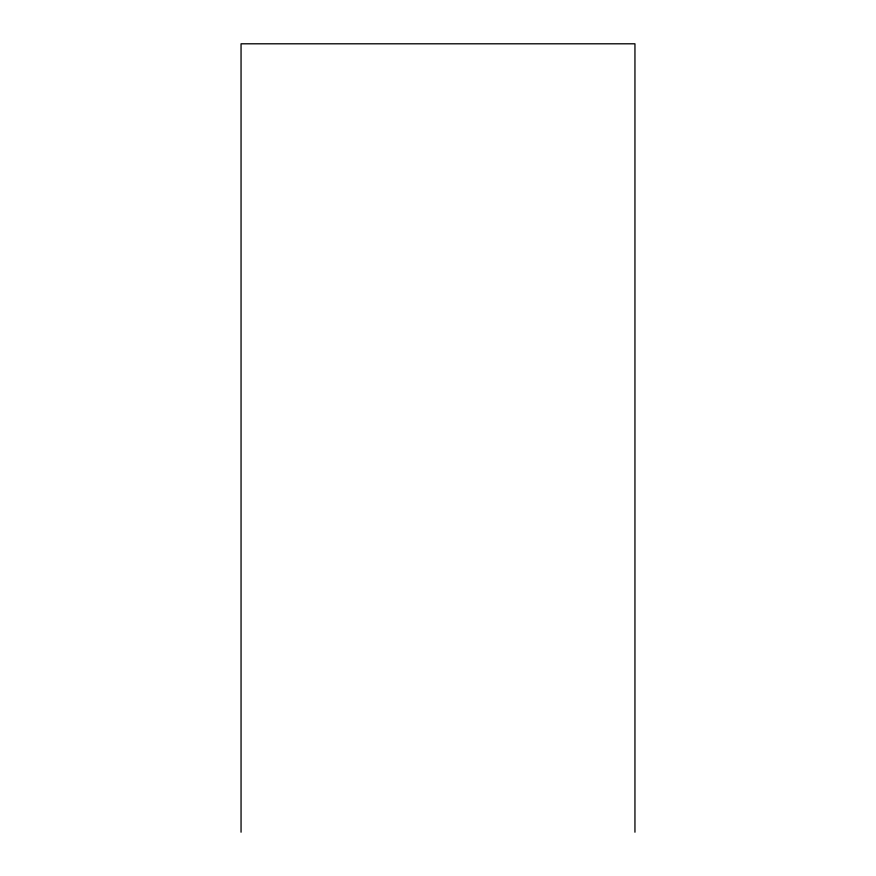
<?xml version="1.0" encoding="UTF-8"?>
<svg xmlns="http://www.w3.org/2000/svg" width="876" height="876" viewBox="0 0 876 876"><rect width="100%" height="100%" fill="white"/><g stroke="black" fill="none" stroke-linecap="round" stroke-linejoin="round"><path stroke-width="1.31" d="M634.947 832.2L634.947 43.8L241.053 43.8L241.053 832.2"/></g></svg>
